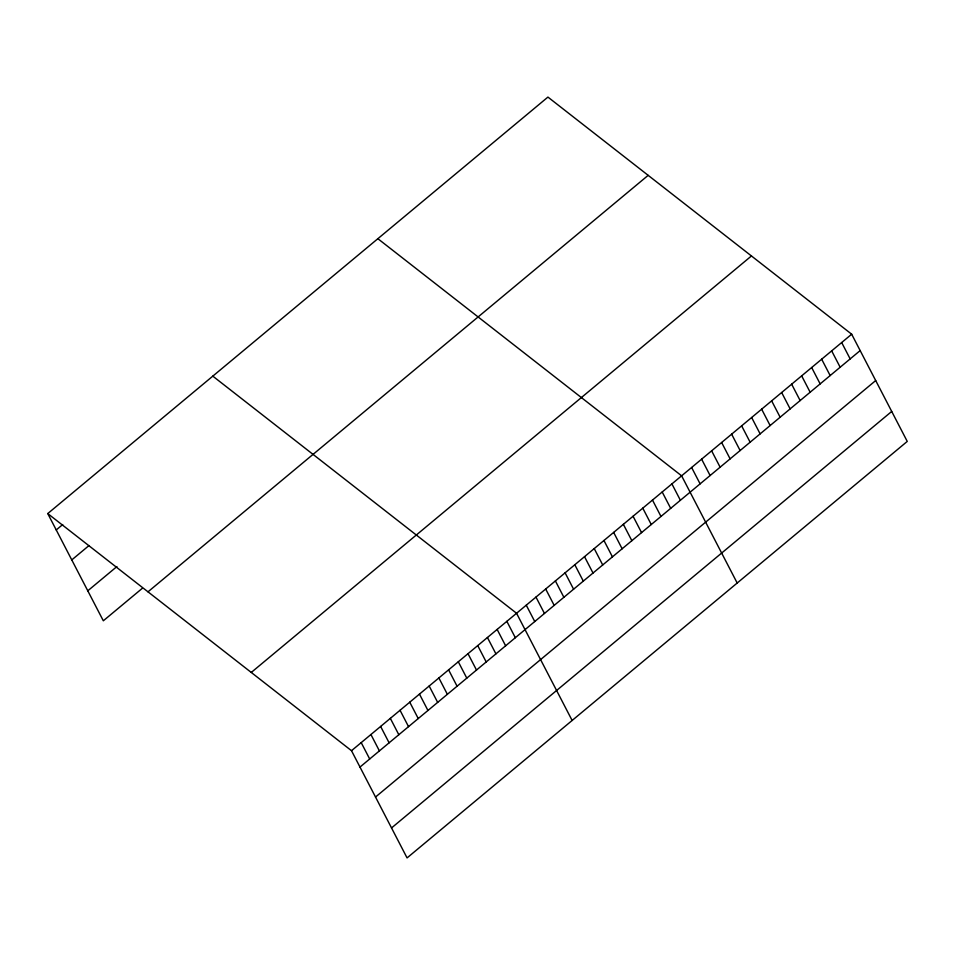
<?xml version="1.0" encoding="UTF-8"?>
<svg xmlns="http://www.w3.org/2000/svg" width="955" height="955" viewBox="0 0 955 955"><rect width="100%" height="100%" fill="white"/><g stroke="black" fill="none" stroke-linecap="round" stroke-linejoin="round"><path stroke-width="1.43" d="M47.75 513.575L547.931 97.088L851.681 334.214L907.25 441.425L407.069 857.912L351.5 750.702L47.75 513.575L103.319 620.786L142.164 588.447M56.238 529.941L62.708 524.558M71.768 559.917L89.03 545.544M87.776 590.811L116.916 566.554M147.989 591.825L648.17 175.338M251.261 672.451L751.442 255.964M351.5 750.702L851.681 334.214M359.987 767.068L860.168 350.581M375.518 797.043L875.699 380.556M391.538 827.937L891.707 411.45M377.87 238.702L681.619 475.817L737.188 583.028M212.81 376.139L516.56 613.265L572.129 720.464M841.677 342.547L850.165 358.913M831.674 350.879L840.161 367.245M821.67 359.199L830.158 375.566M811.666 367.532L820.154 383.898M801.663 375.864L810.15 392.23M791.659 384.197L800.147 400.563M781.656 392.517L790.143 408.895M771.652 400.849L780.139 417.216M761.648 409.182L770.136 425.548M751.645 417.514L760.132 433.88M741.641 425.846L750.129 442.213M731.637 434.167L740.125 450.533M721.634 442.499L730.121 458.866M711.63 450.832L720.118 467.198M701.627 459.164L710.114 475.53M691.623 467.496L700.111 483.863M671.914 483.91L680.39 500.277M662.197 491.992L670.685 508.358M652.492 500.074L660.979 516.44M642.787 508.156L651.262 524.522M633.07 516.249L641.557 532.615M623.364 524.331L631.852 540.697M613.659 532.413L622.135 548.779M603.942 540.494L612.43 556.861M594.237 548.588L602.712 564.954M584.52 556.67L593.007 573.036M574.815 564.751L583.302 581.118M565.109 572.833L573.585 589.199M555.392 580.927L563.88 597.293M545.687 589.008L554.175 605.375M535.982 597.09L544.457 613.456M526.265 605.172L534.752 621.538M506.854 621.347L515.33 637.713M497.137 629.429L505.625 645.795M487.432 637.51L495.92 653.877M477.727 645.604L486.202 661.97M468.01 653.686L476.497 670.052M458.305 661.767L466.792 678.134M448.599 669.849L457.075 686.215M438.882 677.943L447.37 694.309M429.177 686.024L437.665 702.391M419.472 694.106L427.947 710.472M409.755 702.188L418.242 718.554M400.05 710.281L408.537 726.648M390.344 718.363L398.82 734.729M380.627 726.445L389.115 742.811M370.922 734.526L379.41 750.905M361.205 742.62L369.692 758.986"/></g></svg>
